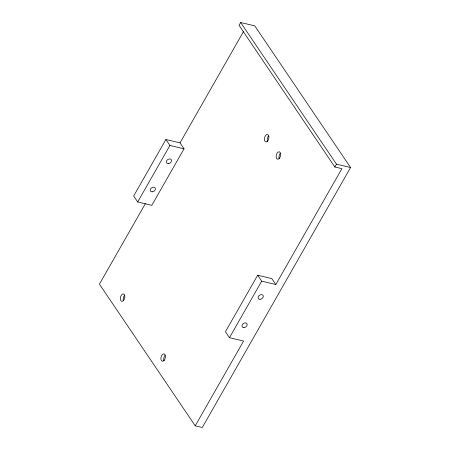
<?xml version="1.0" encoding="UTF-8"?>
<svg xmlns="http://www.w3.org/2000/svg" width="450" height="450" viewBox="0 0 450 450"><rect width="100%" height="100%" fill="white"/><g stroke="black" fill="none" stroke-linecap="round" stroke-linejoin="round"><path stroke-width="0.67" d="M165.904 139.506L133.667 196.02L137.689 201.966L151.802 205.329L184.039 148.815L180.023 142.869L165.904 139.506L169.926 145.446L184.039 148.815M137.689 201.966L169.926 145.446M240.66 22.5L239.046 25.324L334.845 166.984L341.904 168.666L275.816 284.524L261.697 281.16L257.681 275.214L225.444 331.734L229.461 337.674L243.579 341.044L195.227 425.818L202.281 427.5L350.572 167.524L254.773 25.864L240.66 22.5L336.454 164.154L350.572 167.524M145.35 203.653L99.427 284.164L195.227 425.818M180.023 142.869L243.669 31.275M229.461 337.674L261.697 281.16M334.845 166.984L336.454 164.154M257.681 275.214L271.794 278.578L275.816 284.524M267.452 141.227A3.78 2.132 -76.6 0 1 268.554 136.001M279.174 158.563A3.78 2.132 -76.6 0 1 280.277 153.338M163.929 360.613A3.78 2.132 -76.6 0 1 165.032 355.382M123.401 300.679A3.78 2.132 -76.6 0 1 124.504 295.453M267.621 141.013A3.78 2.132 -76.6 0 0 267.975 134.685A3.78 2.132 -76.6 0 0 264.431 138.814A3.78 2.132 -76.6 0 0 267.621 141.013M279.343 158.349A3.78 2.132 -76.6 0 0 279.697 152.021A3.78 2.132 -76.6 0 0 276.154 156.15A3.78 2.132 -76.6 0 0 279.343 158.349M164.093 360.399A3.78 2.132 -76.6 0 0 164.453 354.071A3.78 2.132 -76.6 0 0 160.909 358.194A3.78 2.132 -76.6 0 0 164.093 360.399M123.564 300.465A3.78 2.132 -76.6 0 0 123.924 294.137A3.78 2.132 -76.6 0 0 120.381 298.266A3.78 2.132 -76.6 0 0 123.564 300.465M260.038 299.295A2.812 2.064 -34.1 0 0 263.211 295.751A2.812 2.064 -34.1 0 0 258.851 295.864A2.812 2.064 -34.1 0 0 260.038 299.295M243.922 327.555A2.812 2.064 -34.1 0 0 247.089 324.011A2.812 2.064 -34.1 0 0 242.73 324.124A2.812 2.064 -34.1 0 0 243.922 327.555M168.261 163.581A2.812 2.064 -34.1 0 0 171.433 160.042A2.812 2.064 -34.1 0 0 167.074 160.155A2.812 2.064 -34.1 0 0 168.261 163.581M152.145 191.841A2.812 2.064 -34.1 0 0 155.312 188.303A2.812 2.064 -34.1 0 0 150.958 188.415A2.812 2.064 -34.1 0 0 152.145 191.841"/></g></svg>
